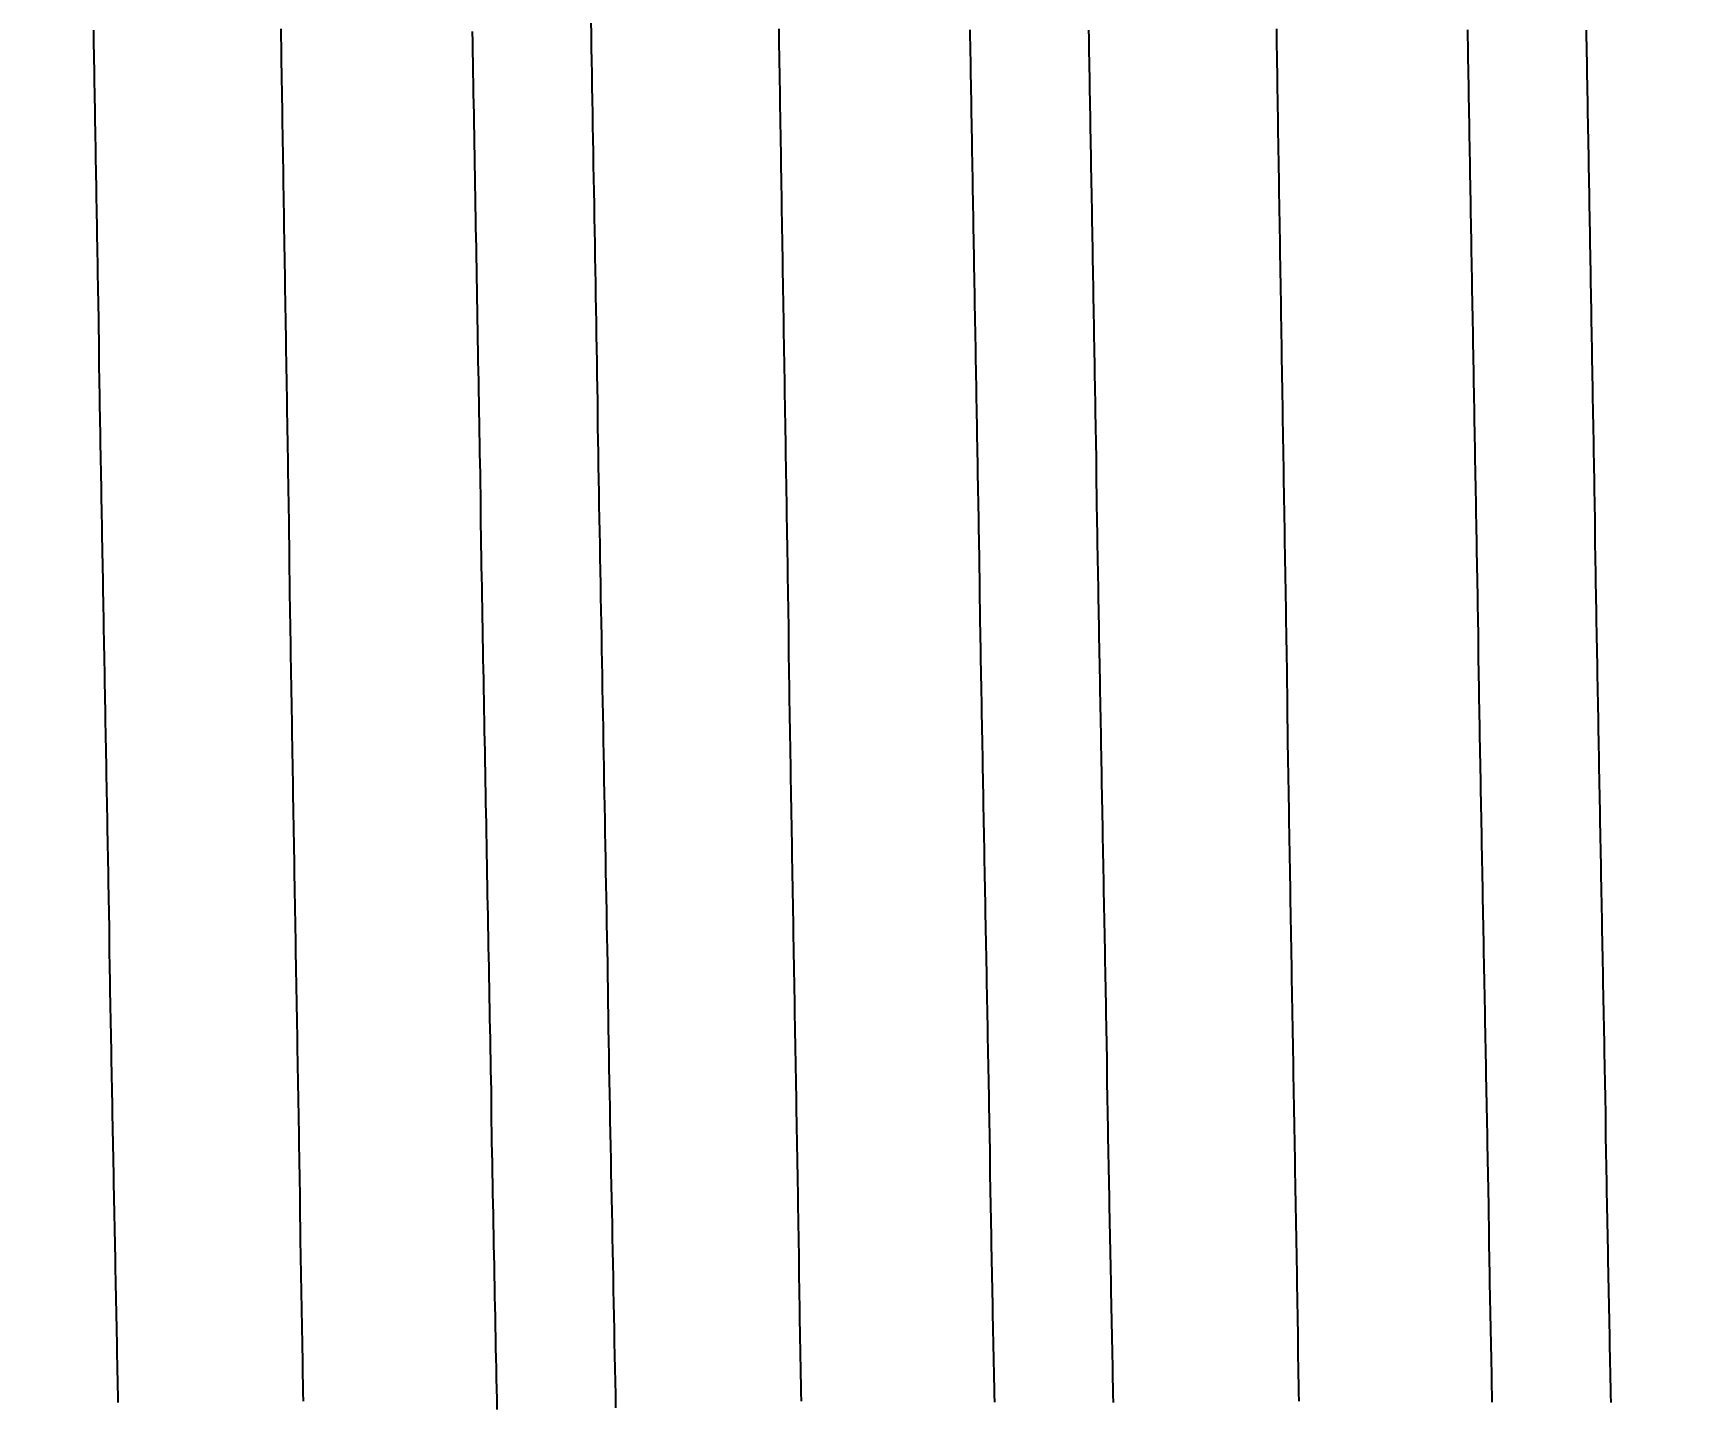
# Model space of a CAD drawing. Header units: millimetres. Extents: x 0 to 3800, y -67 to 2530.
# Drawn here: x 2216.61 to 2221.72, y 957.75 to 961.98 of the extents above; entities that cross this region are included whole.
import ezdxf

# ---------------------------------------------------------------- set-up
doc = ezdxf.new("R2010")
doc.units = ezdxf.units.MM
doc.layers.add('내부선 및 부속', color=4, linetype='Continuous')
doc.layers.add('치수선', color=7, linetype='Continuous')
doc.styles.add('____', font='')
doc.styles.get('____').set_extended_font_data('굴림')
doc.dimstyles.new('MSADIM', dxfattribs={"dimtxt": 33, "dimasz": 17, "dimexe": 10, "dimexo": 7.5, "dimgap": 10, "dimtad": 0, "dimtih": 1, "dimtoh": 1, "dimdec": 0, "dimzin": 1, "dimdsep": 46, "dimtxsty": '____', "dimcen": 11.25, "dimadec": 0, "dimazin": 0, "dimtfac": 1, "dimtdec": 0, "dimtix": 1, "dimtmove": 0, "dimatfit": 3, "dimfxl": 1, "dimtolj": 1, "dimtzin": 1, "dimarcsym": 0})

# ---------------------------------------------------------------- blocks, each defined once
blk = doc.blocks.new('*D55')
at = {"layer": '치수선', "color": 0, "linetype": 'Continuous', "lineweight": -2, "transparency": 16777216}
for p, q in [((2172.9547, 966.2182), (2152.4547, 966.2182)), ((2162.4547, 949.2182), (2162.4547, 856.5344)), ((2162.4547, 718.2182), (2162.4547, 810.9019)), ((2254.9547, 701.2182), (2152.4547, 701.2182))]:
    blk.add_line(p, q, dxfattribs=at)
at = {"layer": '치수선', "color": 0, "linetype": 'Continuous', "transparency": 16777216}
for points in [[(2159.6213, 949.2182), (2165.288, 949.2182), (2162.4547, 966.2182)], [(2159.6213, 718.2182), (2165.288, 718.2182), (2162.4547, 701.2182)]]:
    blk.add_solid(points, dxfattribs=at)
at = {"layer": '치수선', "color": 0, "linetype": 'Continuous', "transparency": 16777216, "insert": (2162.4547, 833.7182), "char_height": 25, "attachment_point": 5, "style": '____'}
blk.add_mtext('\\A1;265', dxfattribs=at)
blk = doc.blocks.new('*D56')
at = {"layer": '치수선', "color": 0, "linetype": 'Continuous', "lineweight": -2, "transparency": 16777216}
for p, q in [((2172.9547, 966.2182), (2082.4547, 966.2182)), ((2092.4547, 949.2182), (2092.4547, 636.5511)), ((2092.4547, 278.2182), (2092.4547, 590.8853)), ((2224.9547, 261.2182), (2082.4547, 261.2182))]:
    blk.add_line(p, q, dxfattribs=at)
at = {"layer": '치수선', "color": 0, "linetype": 'Continuous', "transparency": 16777216}
for points in [[(2089.6213, 949.2182), (2095.288, 949.2182), (2092.4547, 966.2182)], [(2089.6213, 278.2182), (2095.288, 278.2182), (2092.4547, 261.2182)]]:
    blk.add_solid(points, dxfattribs=at)
at = {"layer": '치수선', "color": 0, "linetype": 'Continuous', "transparency": 16777216, "insert": (2092.4547, 613.7182), "char_height": 25, "attachment_point": 5, "style": '____'}
blk.add_mtext('\\A1;705', dxfattribs=at)

msp = doc.modelspace()

# ---------------------------------------------------------------- linework, layer by layer
at = {"layer": '내부선 및 부속', "linetype": 'Continuous', "flags": 128}
for points in [[(2216.7959, 961.9935), (2216.7959, 961.9695), (2216.7959, 961.9455), (2216.7969, 961.9215), (2216.7969, 961.8985), (2216.7979, 961.8745), (2216.7979, 961.8505), (2216.7979, 961.8265), (2216.7989, 961.8025), (2216.7989, 961.7785), (2216.7999, 961.7545), (2216.7999, 961.7315), (2216.7999, 961.7075), (2216.8009, 961.6835), (2216.8009, 961.6595), (2216.8019, 961.6355), (2216.8019, 961.6115), (2216.8019, 961.5875), (2216.8029, 961.5635), (2216.8029, 961.5405), (2216.8039, 961.5165), (2216.8039, 961.4925), (2216.8039, 961.4685), (2216.8049, 961.4445), (2216.8049, 961.4205), (2216.8059, 961.3965), (2216.8059, 961.3735), (2216.8059, 961.3495), (2216.8069, 961.3255), (2216.8069, 961.3015), (2216.8079, 961.2775), (2216.8079, 961.2535), (2216.8079, 961.2295), (2216.8089, 961.2065), (2216.8089, 961.1825), (2216.8099, 961.1585), (2216.8099, 961.1345), (2216.8109, 961.1105), (2216.8109, 961.0865), (2216.8109, 961.0625), (2216.8119, 961.0385), (2216.8119, 961.0155), (2216.8129, 960.9915), (2216.8129, 960.9675), (2216.8129, 960.9435), (2216.8139, 960.9195), (2216.8139, 960.8955), (2216.8149, 960.8715), (2216.8149, 960.8485), (2216.8149, 960.8245), (2216.8159, 960.8005), (2216.8159, 960.7765), (2216.8169, 960.7525), (2216.8169, 960.7285), (2216.8169, 960.7045), (2216.8179, 960.6805), (2216.8179, 960.6575), (2216.8189, 960.6335), (2216.8189, 960.6095), (2216.8199, 960.5855), (2216.8199, 960.5615), (2216.8199, 960.5375), (2216.8209, 960.5135), (2216.8209, 960.4905), (2216.8219, 960.4665), (2216.8219, 960.4425), (2216.8219, 960.4185), (2216.8229, 960.3945), (2216.8229, 960.3705), (2216.8239, 960.3465), (2216.8239, 960.3235), (2216.8249, 960.2995), (2216.8249, 960.2755), (2216.8249, 960.2515), (2216.8259, 960.2275), (2216.8259, 960.2035), (2216.8269, 960.1795), (2216.8269, 960.1555), (2216.8269, 960.1325), (2216.8279, 960.1085), (2216.8279, 960.0845), (2216.8289, 960.0605), (2216.8289, 960.0365), (2216.8299, 960.0125), (2216.8299, 960.0125), (2216.8299, 959.9885), (2216.8299, 959.9655), (2216.8309, 959.9415), (2216.8309, 959.9175), (2216.8319, 959.8935), (2216.8319, 959.8695), (2216.8319, 959.8455), (2216.8329, 959.8215), (2216.8329, 959.7985), (2216.8339, 959.7745), (2216.8339, 959.7505), (2216.8349, 959.7265), (2216.8349, 959.7025), (2216.8349, 959.6785), (2216.8359, 959.6545), (2216.8359, 959.6305), (2216.8369, 959.6075), (2216.8369, 959.5835), (2216.8379, 959.5595), (2216.8379, 959.5355), (2216.8379, 959.5115), (2216.8389, 959.4875), (2216.8389, 959.4635), (2216.8399, 959.4405), (2216.8399, 959.4165), (2216.8409, 959.3925), (2216.8409, 959.3685), (2216.8409, 959.3445), (2216.8419, 959.3205), (2216.8419, 959.2965), (2216.8429, 959.2735), (2216.8429, 959.2495), (2216.8439, 959.2255), (2216.8439, 959.2015), (2216.8439, 959.1775), (2216.8449, 959.1535), (2216.8449, 959.1295), (2216.8459, 959.1055), (2216.8459, 959.0825), (2216.8469, 959.0585), (2216.8469, 959.0345), (2216.8469, 959.0105), (2216.8479, 958.9865), (2216.8479, 958.9625), (2216.8489, 958.9385), (2216.8489, 958.9155), (2216.8499, 958.8915), (2216.8499, 958.8675), (2216.8509, 958.8435), (2216.8509, 958.8195), (2216.8509, 958.7955), (2216.8519, 958.7715), (2216.8519, 958.7475), (2216.8529, 958.7245), (2216.8529, 958.7005), (2216.8539, 958.6765), (2216.8539, 958.6525), (2216.8539, 958.6285), (2216.8549, 958.6045), (2216.8549, 958.5805), (2216.8559, 958.5575), (2216.8559, 958.5335), (2216.8569, 958.5095), (2216.8569, 958.4855), (2216.8579, 958.4615), (2216.8579, 958.4375), (2216.8579, 958.4135), (2216.8589, 958.3905), (2216.8589, 958.3665), (2216.8599, 958.3425), (2216.8599, 958.3185), (2216.8609, 958.2945), (2216.8609, 958.2705), (2216.8619, 958.2465), (2216.8619, 958.2225), (2216.8629, 958.1995), (2216.8629, 958.1755), (2216.8629, 958.1515), (2216.8639, 958.1275), (2216.8639, 958.1035), (2216.8649, 958.0795), (2216.8649, 958.0555), (2216.8659, 958.0325), (2216.8659, 958.0085), (2216.8669, 957.9845), (2216.8669, 957.9605), (2216.8679, 957.9365), (2216.8679, 957.9125), (2216.8679, 957.8885), (2216.8689, 957.8655), (2216.8689, 957.8415), (2216.8699, 957.8175), (2216.8699, 957.7935), (2216.8709, 957.7695), (2216.8709, 957.7455)], [(2217.4459, 957.7495), (2217.4449, 957.7765), (2217.4449, 957.8035), (2217.4439, 957.8305), (2217.4439, 957.8575), (2217.4439, 957.8845), (2217.4429, 957.9125), (2217.4429, 957.9125), (2217.4429, 957.9395), (2217.4419, 957.9665), (2217.4419, 957.9935), (2217.4409, 958.0205), (2217.4409, 958.0475), (2217.4399, 958.0745), (2217.4399, 958.1015), (2217.4389, 958.1285), (2217.4389, 958.1555), (2217.4379, 958.1825), (2217.4379, 958.2095), (2217.4369, 958.2365), (2217.4369, 958.2635), (2217.4369, 958.2905), (2217.4359, 958.3175), (2217.4359, 958.3445), (2217.4349, 958.3715), (2217.4349, 958.3995), (2217.4339, 958.4265), (2217.4339, 958.4535), (2217.4329, 958.4805), (2217.4329, 958.5075), (2217.4319, 958.5345), (2217.4319, 958.5615), (2217.4319, 958.5885), (2217.4309, 958.6155), (2217.4309, 958.6425), (2217.4299, 958.6695), (2217.4299, 958.6965), (2217.4289, 958.7235), (2217.4289, 958.7505), (2217.4279, 958.7775), (2217.4279, 958.8045), (2217.4269, 958.8315), (2217.4269, 958.8585), (2217.4269, 958.8865), (2217.4259, 958.9135), (2217.4259, 958.9405), (2217.4249, 958.9675), (2217.4249, 958.9945), (2217.4239, 959.0215), (2217.4239, 959.0485), (2217.4229, 959.0755), (2217.4229, 959.1025), (2217.4219, 959.1295), (2217.4219, 959.1565), (2217.4219, 959.1835), (2217.4209, 959.2105), (2217.4209, 959.2375), (2217.4199, 959.2645), (2217.4199, 959.2915), (2217.4189, 959.3185), (2217.4189, 959.3455), (2217.4179, 959.3735), (2217.4179, 959.4005), (2217.4179, 959.4275), (2217.4169, 959.4545), (2217.4169, 959.4815), (2217.4159, 959.5085), (2217.4159, 959.5355), (2217.4149, 959.5625), (2217.4149, 959.5895), (2217.4139, 959.6165), (2217.4139, 959.6435), (2217.4139, 959.6705), (2217.4129, 959.6975), (2217.4129, 959.7245), (2217.4119, 959.7515), (2217.4119, 959.7785), (2217.4109, 959.8055), (2217.4109, 959.8325), (2217.4109, 959.8605), (2217.4099, 959.8875), (2217.4099, 959.9145), (2217.4089, 959.9415), (2217.4089, 959.9685), (2217.4079, 959.9955), (2217.4079, 960.0225), (2217.4069, 960.0495), (2217.4069, 960.0765), (2217.4069, 960.1035), (2217.4059, 960.1305), (2217.4059, 960.1575), (2217.4049, 960.1845), (2217.4049, 960.2115), (2217.4039, 960.2385), (2217.4039, 960.2655), (2217.4039, 960.2925), (2217.4029, 960.3195), (2217.4029, 960.3475), (2217.4019, 960.3745), (2217.4019, 960.4015), (2217.4009, 960.4285), (2217.4009, 960.4555), (2217.4009, 960.4825), (2217.3999, 960.5095), (2217.3999, 960.5365), (2217.3989, 960.5635), (2217.3989, 960.5905), (2217.3979, 960.6175), (2217.3979, 960.6175), (2217.3979, 960.6445), (2217.3979, 960.6715), (2217.3969, 960.6985), (2217.3969, 960.7255), (2217.3959, 960.7525), (2217.3959, 960.7795), (2217.3949, 960.8065), (2217.3949, 960.8345), (2217.3949, 960.8615), (2217.3939, 960.8885), (2217.3939, 960.9155), (2217.3929, 960.9425), (2217.3929, 960.9695), (2217.3919, 960.9965), (2217.3919, 961.0235), (2217.3919, 961.0505), (2217.3909, 961.0775), (2217.3909, 961.1045), (2217.3899, 961.1315), (2217.3899, 961.1585), (2217.3889, 961.1855), (2217.3889, 961.2125), (2217.3889, 961.2395), (2217.3879, 961.2665), (2217.3879, 961.2935), (2217.3869, 961.3215), (2217.3869, 961.3485), (2217.3859, 961.3755), (2217.3859, 961.4025), (2217.3859, 961.4295), (2217.3849, 961.4565), (2217.3849, 961.4835), (2217.3839, 961.5105), (2217.3839, 961.5375), (2217.3839, 961.5645), (2217.3829, 961.5915), (2217.3829, 961.6185), (2217.3819, 961.6455), (2217.3819, 961.6725), (2217.3809, 961.6995), (2217.3809, 961.7265), (2217.3809, 961.7535), (2217.3799, 961.7815), (2217.3799, 961.8085), (2217.3789, 961.8355), (2217.3789, 961.8625), (2217.3779, 961.8895), (2217.3779, 961.9165), (2217.3779, 961.9435), (2217.3769, 961.9705), (2217.3769, 961.9975)], [(2217.9679, 961.9885), (2217.9689, 961.9565), (2217.9689, 961.9245), (2217.9699, 961.8925), (2217.9699, 961.8605), (2217.9709, 961.8295), (2217.9709, 961.7975), (2217.9719, 961.7655), (2217.9729, 961.7335), (2217.9729, 961.7015), (2217.9739, 961.6695), (2217.9739, 961.6385), (2217.9749, 961.6065), (2217.9749, 961.5745), (2217.9759, 961.5425), (2217.9759, 961.5105), (2217.9769, 961.4795), (2217.9769, 961.4475), (2217.9779, 961.4155), (2217.9779, 961.3835), (2217.9789, 961.3515), (2217.9799, 961.3195), (2217.9799, 961.2885), (2217.9809, 961.2565), (2217.9809, 961.2245), (2217.9819, 961.1925), (2217.9819, 961.1605), (2217.9829, 961.1285), (2217.9829, 961.0975), (2217.9839, 961.0655), (2217.9839, 961.0335), (2217.9849, 961.0015), (2217.9849, 960.9695), (2217.9859, 960.9385), (2217.9869, 960.9065), (2217.9869, 960.8745), (2217.9879, 960.8425), (2217.9879, 960.8105), (2217.9889, 960.7785), (2217.9889, 960.7475), (2217.9899, 960.7155), (2217.9899, 960.6835), (2217.9909, 960.6515), (2217.9919, 960.6195), (2217.9919, 960.5875), (2217.9929, 960.5565), (2217.9929, 960.5245), (2217.9939, 960.4925), (2217.9939, 960.4605), (2217.9949, 960.4285), (2217.9949, 960.3975), (2217.9959, 960.3655), (2217.9959, 960.3335), (2217.9959, 960.3335), (2217.9969, 960.3015), (2217.9979, 960.2695), (2217.9979, 960.2375), (2217.9989, 960.2065), (2217.9989, 960.1745), (2217.9999, 960.1425), (2217.9999, 960.1105), (2218.0009, 960.0785), (2218.0009, 960.0465), (2218.0019, 960.0155), (2218.0029, 959.9835), (2218.0029, 959.9515), (2218.0039, 959.9195), (2218.0039, 959.8875), (2218.0049, 959.8565), (2218.0049, 959.8245), (2218.0059, 959.7925), (2218.0069, 959.7605), (2218.0069, 959.7285), (2218.0079, 959.6965), (2218.0079, 959.6655), (2218.0089, 959.6335), (2218.0089, 959.6015), (2218.0099, 959.5695), (2218.0109, 959.5375), (2218.0109, 959.5055), (2218.0119, 959.4745), (2218.0119, 959.4425), (2218.0129, 959.4105), (2218.0129, 959.3785), (2218.0139, 959.3465), (2218.0139, 959.3155), (2218.0149, 959.2835), (2218.0159, 959.2515), (2218.0159, 959.2195), (2218.0169, 959.1875), (2218.0169, 959.1555), (2218.0179, 959.1245), (2218.0189, 959.0925), (2218.0189, 959.0605), (2218.0199, 959.0285), (2218.0199, 958.9965), (2218.0209, 958.9645), (2218.0209, 958.9335), (2218.0219, 958.9015), (2218.0229, 958.8695), (2218.0229, 958.8375), (2218.0239, 958.8055), (2218.0239, 958.7745), (2218.0249, 958.7425), (2218.0259, 958.7105), (2218.0259, 958.6785), (2218.0269, 958.6465), (2218.0269, 958.6145), (2218.0279, 958.5835), (2218.0279, 958.5515), (2218.0289, 958.5195), (2218.0299, 958.4875), (2218.0299, 958.4555), (2218.0309, 958.4235), (2218.0309, 958.3925), (2218.0319, 958.3605), (2218.0329, 958.3285), (2218.0329, 958.2965), (2218.0339, 958.2645), (2218.0339, 958.2335), (2218.0349, 958.2015), (2218.0359, 958.1695), (2218.0359, 958.1375), (2218.0369, 958.1055), (2218.0369, 958.0735), (2218.0379, 958.0425), (2218.0389, 958.0105), (2218.0389, 957.9785), (2218.0399, 957.9465), (2218.0399, 957.9145), (2218.0409, 957.8825), (2218.0419, 957.8515), (2218.0419, 957.8195), (2218.0429, 957.7875), (2218.0439, 957.7555), (2218.0439, 957.7235)], [(2218.3349, 962.0195), (2218.3359, 961.9795), (2218.3359, 961.9385), (2218.3369, 961.8985), (2218.3379, 961.8585), (2218.3379, 961.8175), (2218.3389, 961.7775), (2218.3399, 961.7365), (2218.3399, 961.6965), (2218.3409, 961.6555), (2218.3419, 961.6155), (2218.3419, 961.5745), (2218.3429, 961.5345), (2218.3439, 961.4935), (2218.3449, 961.4535), (2218.3449, 961.4125), (2218.3459, 961.3725), (2218.3469, 961.3315), (2218.3469, 961.2915), (2218.3479, 961.2505), (2218.3489, 961.2105), (2218.3489, 961.1695), (2218.3499, 961.1295), (2218.3509, 961.0885), (2218.3509, 961.0485), (2218.3519, 961.0075), (2218.3529, 960.9675), (2218.3529, 960.9265), (2218.3539, 960.8865), (2218.3549, 960.8455), (2218.3559, 960.8055), (2218.3559, 960.7645), (2218.3569, 960.7245), (2218.3579, 960.6835), (2218.3579, 960.6435), (2218.3589, 960.6035), (2218.3599, 960.5625), (2218.3599, 960.5225), (2218.3609, 960.4815), (2218.3619, 960.4415), (2218.3629, 960.4005), (2218.3629, 960.3605), (2218.3639, 960.3195), (2218.3649, 960.2795), (2218.3649, 960.2385), (2218.3659, 960.1985), (2218.3669, 960.1575), (2218.3679, 960.1175), (2218.3679, 960.0765), (2218.3689, 960.0365), (2218.3699, 959.9955), (2218.3699, 959.9555), (2218.3709, 959.9145), (2218.3719, 959.8745), (2218.3729, 959.8335), (2218.3729, 959.7935), (2218.3739, 959.7525), (2218.3749, 959.7125), (2218.3749, 959.6715), (2218.3759, 959.6315), (2218.3769, 959.5905), (2218.3779, 959.5505), (2218.3779, 959.5105), (2218.3789, 959.4695), (2218.3799, 959.4295), (2218.3799, 959.3885), (2218.3809, 959.3485), (2218.3819, 959.3075), (2218.3829, 959.2675), (2218.3829, 959.2265), (2218.3839, 959.1865), (2218.3839, 959.1865), (2218.3849, 959.1455), (2218.3859, 959.1055), (2218.3859, 959.0645), (2218.3869, 959.0245), (2218.3879, 958.9835), (2218.3889, 958.9435), (2218.3889, 958.9025), (2218.3899, 958.8625), (2218.3909, 958.8215), (2218.3909, 958.7815), (2218.3919, 958.7405), (2218.3929, 958.7005), (2218.3939, 958.6595), (2218.3939, 958.6195), (2218.3949, 958.5785), (2218.3959, 958.5385), (2218.3969, 958.4975), (2218.3969, 958.4575), (2218.3979, 958.4165), (2218.3989, 958.3765), (2218.3999, 958.3365), (2218.4009, 958.2955), (2218.4009, 958.2555), (2218.4019, 958.2145), (2218.4029, 958.1745), (2218.4039, 958.1335), (2218.4039, 958.0935), (2218.4049, 958.0525), (2218.4059, 958.0125), (2218.4069, 957.9715), (2218.4069, 957.9315), (2218.4079, 957.8905), (2218.4089, 957.8505), (2218.4099, 957.8095), (2218.4109, 957.7695), (2218.4109, 957.7285)], [(2218.9169, 961.9975), (2218.9169, 961.9705), (2218.9169, 961.9435), (2218.9179, 961.9165), (2218.9179, 961.8895), (2218.9189, 961.8625), (2218.9189, 961.8355), (2218.9199, 961.8085), (2218.9199, 961.7815), (2218.9199, 961.7535), (2218.9209, 961.7265), (2218.9209, 961.6995), (2218.9219, 961.6725), (2218.9219, 961.6455), (2218.9229, 961.6185), (2218.9229, 961.5915), (2218.9229, 961.5645), (2218.9239, 961.5375), (2218.9239, 961.5105), (2218.9249, 961.4835), (2218.9249, 961.4565), (2218.9249, 961.4295), (2218.9259, 961.4025), (2218.9259, 961.3755), (2218.9269, 961.3485), (2218.9269, 961.3215), (2218.9279, 961.2935), (2218.9279, 961.2665), (2218.9279, 961.2395), (2218.9289, 961.2125), (2218.9289, 961.1855), (2218.9299, 961.1585), (2218.9299, 961.1315), (2218.9309, 961.1045), (2218.9309, 961.0775), (2218.9309, 961.0505), (2218.9319, 961.0235), (2218.9319, 960.9965), (2218.9329, 960.9695), (2218.9329, 960.9425), (2218.9339, 960.9155), (2218.9339, 960.8885), (2218.9339, 960.8615), (2218.9349, 960.8345), (2218.9349, 960.8065), (2218.9349, 960.8065), (2218.9359, 960.7795), (2218.9359, 960.7525), (2218.9369, 960.7255), (2218.9369, 960.6985), (2218.9369, 960.6715), (2218.9379, 960.6445), (2218.9379, 960.6175), (2218.9389, 960.5905), (2218.9389, 960.5635), (2218.9399, 960.5365), (2218.9399, 960.5095), (2218.9399, 960.4825), (2218.9409, 960.4555), (2218.9409, 960.4285), (2218.9419, 960.4015), (2218.9419, 960.3745), (2218.9429, 960.3475), (2218.9429, 960.3195), (2218.9429, 960.2925), (2218.9439, 960.2655), (2218.9439, 960.2385), (2218.9449, 960.2115), (2218.9449, 960.1845), (2218.9459, 960.1575), (2218.9459, 960.1305), (2218.9459, 960.1035), (2218.9469, 960.0765), (2218.9469, 960.0495), (2218.9479, 960.0225), (2218.9479, 959.9955), (2218.9489, 959.9685), (2218.9489, 959.9415), (2218.9489, 959.9145), (2218.9499, 959.8875), (2218.9499, 959.8605), (2218.9509, 959.8325), (2218.9509, 959.8055), (2218.9519, 959.7785), (2218.9519, 959.7515), (2218.9529, 959.7245), (2218.9529, 959.6975), (2218.9529, 959.6705), (2218.9539, 959.6435), (2218.9539, 959.6165), (2218.9549, 959.5895), (2218.9549, 959.5625), (2218.9559, 959.5355), (2218.9559, 959.5085), (2218.9569, 959.4815), (2218.9569, 959.4545), (2218.9569, 959.4275), (2218.9579, 959.4005), (2218.9579, 959.3735), (2218.9589, 959.3455), (2218.9589, 959.3185), (2218.9599, 959.2915), (2218.9599, 959.2645), (2218.9609, 959.2375), (2218.9609, 959.2105), (2218.9609, 959.1835), (2218.9619, 959.1565), (2218.9619, 959.1295), (2218.9629, 959.1025), (2218.9629, 959.0755), (2218.9639, 959.0485), (2218.9639, 959.0215), (2218.9649, 958.9945), (2218.9649, 958.9675), (2218.9649, 958.9405), (2218.9659, 958.9135), (2218.9659, 958.8865), (2218.9669, 958.8585), (2218.9669, 958.8315), (2218.9679, 958.8045), (2218.9679, 958.7775), (2218.9689, 958.7505), (2218.9689, 958.7235), (2218.9699, 958.6965), (2218.9699, 958.6695), (2218.9699, 958.6425), (2218.9709, 958.6155), (2218.9709, 958.5885), (2218.9719, 958.5615), (2218.9719, 958.5345), (2218.9729, 958.5075), (2218.9729, 958.4805), (2218.9739, 958.4535), (2218.9739, 958.4265), (2218.9749, 958.3995), (2218.9749, 958.3715), (2218.9749, 958.3445), (2218.9759, 958.3175), (2218.9759, 958.2905), (2218.9769, 958.2635), (2218.9769, 958.2365), (2218.9779, 958.2095), (2218.9779, 958.1825), (2218.9789, 958.1555), (2218.9789, 958.1285), (2218.9799, 958.1015), (2218.9799, 958.1015), (2218.9799, 958.0745), (2218.9809, 958.0475), (2218.9809, 958.0205), (2218.9809, 957.9935), (2218.9819, 957.9665), (2218.9819, 957.9395), (2218.9829, 957.9125), (2218.9829, 957.8845), (2218.9839, 957.8575), (2218.9839, 957.8305), (2218.9849, 957.8035), (2218.9849, 957.7765), (2218.9859, 957.7495)], [(2219.5079, 961.9945), (2219.5079, 961.9705), (2219.5089, 961.9475), (2219.5089, 961.9235), (2219.5099, 961.8995), (2219.5099, 961.8755), (2219.5099, 961.8515), (2219.5109, 961.8275), (2219.5109, 961.8035), (2219.5119, 961.7805), (2219.5119, 961.7565), (2219.5119, 961.7325), (2219.5129, 961.7085), (2219.5129, 961.6845), (2219.5139, 961.6605), (2219.5139, 961.6365), (2219.5139, 961.6125), (2219.5149, 961.5895), (2219.5149, 961.5655), (2219.5159, 961.5415), (2219.5159, 961.5175), (2219.5159, 961.4935), (2219.5169, 961.4695), (2219.5169, 961.4455), (2219.5179, 961.4225), (2219.5179, 961.3985), (2219.5179, 961.3745), (2219.5189, 961.3505), (2219.5189, 961.3265), (2219.5199, 961.3025), (2219.5199, 961.2785), (2219.5199, 961.2555), (2219.5209, 961.2315), (2219.5209, 961.2075), (2219.5219, 961.1835), (2219.5219, 961.1595), (2219.5219, 961.1355), (2219.5229, 961.1115), (2219.5229, 961.0875), (2219.5239, 961.0645), (2219.5239, 961.0405), (2219.5249, 961.0165), (2219.5249, 960.9925), (2219.5249, 960.9685), (2219.5259, 960.9445), (2219.5259, 960.9205), (2219.5269, 960.8975), (2219.5269, 960.8735), (2219.5269, 960.8495), (2219.5279, 960.8255), (2219.5279, 960.8015), (2219.5289, 960.7775), (2219.5289, 960.7535), (2219.5289, 960.7295), (2219.5299, 960.7065), (2219.5299, 960.6825), (2219.5309, 960.6585), (2219.5309, 960.6345), (2219.5309, 960.6105), (2219.5319, 960.5865), (2219.5319, 960.5625), (2219.5329, 960.5395), (2219.5329, 960.5155), (2219.5339, 960.4915), (2219.5339, 960.4675), (2219.5339, 960.4435), (2219.5349, 960.4195), (2219.5349, 960.3955), (2219.5359, 960.3725), (2219.5359, 960.3485), (2219.5359, 960.3245), (2219.5369, 960.3005), (2219.5369, 960.2765), (2219.5379, 960.2525), (2219.5379, 960.2285), (2219.5389, 960.2045), (2219.5389, 960.1815), (2219.5389, 960.1575), (2219.5399, 960.1335), (2219.5399, 960.1095), (2219.5409, 960.0855), (2219.5409, 960.0615), (2219.5409, 960.0375), (2219.5419, 960.0145), (2219.5419, 959.9905), (2219.5419, 959.9905), (2219.5429, 959.9665), (2219.5429, 959.9425), (2219.5439, 959.9185), (2219.5439, 959.8945), (2219.5439, 959.8705), (2219.5449, 959.8475), (2219.5449, 959.8235), (2219.5459, 959.7995), (2219.5459, 959.7755), (2219.5469, 959.7515), (2219.5469, 959.7275), (2219.5469, 959.7035), (2219.5479, 959.6795), (2219.5479, 959.6565), (2219.5489, 959.6325), (2219.5489, 959.6085), (2219.5489, 959.5845), (2219.5499, 959.5605), (2219.5499, 959.5365), (2219.5509, 959.5125), (2219.5509, 959.4895), (2219.5519, 959.4655), (2219.5519, 959.4415), (2219.5519, 959.4175), (2219.5529, 959.3935), (2219.5529, 959.3695), (2219.5539, 959.3455), (2219.5539, 959.3215), (2219.5549, 959.2985), (2219.5549, 959.2745), (2219.5549, 959.2505), (2219.5559, 959.2265), (2219.5559, 959.2025), (2219.5569, 959.1785), (2219.5569, 959.1545), (2219.5579, 959.1315), (2219.5579, 959.1075), (2219.5589, 959.0835), (2219.5589, 959.0595), (2219.5589, 959.0355), (2219.5599, 959.0115), (2219.5599, 958.9875), (2219.5609, 958.9645), (2219.5609, 958.9405), (2219.5619, 958.9165), (2219.5619, 958.8925), (2219.5619, 958.8685), (2219.5629, 958.8445), (2219.5629, 958.8205), (2219.5639, 958.7965), (2219.5639, 958.7735), (2219.5649, 958.7495), (2219.5649, 958.7255), (2219.5659, 958.7015), (2219.5659, 958.6775), (2219.5659, 958.6535), (2219.5669, 958.6295), (2219.5669, 958.6065), (2219.5679, 958.5825), (2219.5679, 958.5585), (2219.5689, 958.5345), (2219.5689, 958.5105), (2219.5689, 958.4865), (2219.5699, 958.4625), (2219.5699, 958.4395), (2219.5709, 958.4155), (2219.5709, 958.3915), (2219.5719, 958.3675), (2219.5719, 958.3435), (2219.5729, 958.3195), (2219.5729, 958.2955), (2219.5739, 958.2715), (2219.5739, 958.2485), (2219.5739, 958.2245), (2219.5749, 958.2005), (2219.5749, 958.1765), (2219.5759, 958.1525), (2219.5759, 958.1285), (2219.5769, 958.1045), (2219.5769, 958.0815), (2219.5779, 958.0575), (2219.5779, 958.0335), (2219.5779, 958.0095), (2219.5789, 957.9855), (2219.5789, 957.9615), (2219.5799, 957.9375), (2219.5799, 957.9145), (2219.5809, 957.8905), (2219.5809, 957.8665), (2219.5819, 957.8425), (2219.5819, 957.8185), (2219.5829, 957.7945), (2219.5829, 957.7705), (2219.5839, 957.7465)], [(2219.8749, 961.9935), (2219.8759, 961.9695), (2219.8759, 961.9455), (2219.8759, 961.9215), (2219.8769, 961.8985), (2219.8769, 961.8745), (2219.8779, 961.8505), (2219.8779, 961.8265), (2219.8779, 961.8025), (2219.8789, 961.7785), (2219.8789, 961.7545), (2219.8799, 961.7315), (2219.8799, 961.7075), (2219.8799, 961.6835), (2219.8809, 961.6595), (2219.8809, 961.6355), (2219.8819, 961.6115), (2219.8819, 961.5875), (2219.8819, 961.5635), (2219.8829, 961.5405), (2219.8829, 961.5165), (2219.8839, 961.4925), (2219.8839, 961.4685), (2219.8849, 961.4445), (2219.8849, 961.4205), (2219.8849, 961.3965), (2219.8859, 961.3735), (2219.8859, 961.3495), (2219.8869, 961.3255), (2219.8869, 961.3015), (2219.8869, 961.2775), (2219.8879, 961.2535), (2219.8879, 961.2295), (2219.8889, 961.2065), (2219.8889, 961.1825), (2219.8889, 961.1585), (2219.8899, 961.1345), (2219.8899, 961.1105), (2219.8909, 961.0865), (2219.8909, 961.0625), (2219.8909, 961.0385), (2219.8919, 961.0155), (2219.8919, 960.9915), (2219.8929, 960.9675), (2219.8929, 960.9435), (2219.8929, 960.9195), (2219.8939, 960.8955), (2219.8939, 960.8715), (2219.8949, 960.8485), (2219.8949, 960.8245), (2219.8949, 960.8005), (2219.8959, 960.7765), (2219.8959, 960.7525), (2219.8969, 960.7285), (2219.8969, 960.7045), (2219.8979, 960.6805), (2219.8979, 960.6575), (2219.8979, 960.6335), (2219.8989, 960.6095), (2219.8989, 960.5855), (2219.8999, 960.5615), (2219.8999, 960.5375), (2219.8999, 960.5135), (2219.9009, 960.4905), (2219.9009, 960.4665), (2219.9019, 960.4425), (2219.9019, 960.4185), (2219.9019, 960.3945), (2219.9029, 960.3705), (2219.9029, 960.3465), (2219.9039, 960.3235), (2219.9039, 960.2995), (2219.9049, 960.2755), (2219.9049, 960.2515), (2219.9049, 960.2275), (2219.9059, 960.2035), (2219.9059, 960.1795), (2219.9069, 960.1555), (2219.9069, 960.1325), (2219.9069, 960.1085), (2219.9079, 960.0845), (2219.9079, 960.0605), (2219.9089, 960.0365), (2219.9089, 960.0125), (2219.9089, 960.0125), (2219.9099, 959.9885), (2219.9099, 959.9655), (2219.9099, 959.9415), (2219.9109, 959.9175), (2219.9109, 959.8935), (2219.9119, 959.8695), (2219.9119, 959.8455), (2219.9129, 959.8215), (2219.9129, 959.7985), (2219.9129, 959.7745), (2219.9139, 959.7505), (2219.9139, 959.7265), (2219.9149, 959.7025), (2219.9149, 959.6785), (2219.9149, 959.6545), (2219.9159, 959.6305), (2219.9159, 959.6075), (2219.9169, 959.5835), (2219.9169, 959.5595), (2219.9179, 959.5355), (2219.9179, 959.5115), (2219.9179, 959.4875), (2219.9189, 959.4635), (2219.9189, 959.4405), (2219.9199, 959.4165), (2219.9199, 959.3925), (2219.9209, 959.3685), (2219.9209, 959.3445), (2219.9209, 959.3205), (2219.9219, 959.2965), (2219.9219, 959.2725), (2219.9229, 959.2495), (2219.9229, 959.2255), (2219.9239, 959.2015), (2219.9239, 959.1775), (2219.9249, 959.1535), (2219.9249, 959.1295), (2219.9249, 959.1055), (2219.9259, 959.0825), (2219.9259, 959.0585), (2219.9269, 959.0345), (2219.9269, 959.0105), (2219.9279, 958.9865), (2219.9279, 958.9625), (2219.9279, 958.9385), (2219.9289, 958.9155), (2219.9289, 958.8915), (2219.9299, 958.8675), (2219.9299, 958.8435), (2219.9309, 958.8195), (2219.9309, 958.7955), (2219.9309, 958.7715), (2219.9319, 958.7475), (2219.9319, 958.7245), (2219.9329, 958.7005), (2219.9329, 958.6765), (2219.9339, 958.6525), (2219.9339, 958.6285), (2219.9349, 958.6045), (2219.9349, 958.5805), (2219.9349, 958.5575), (2219.9359, 958.5335), (2219.9359, 958.5095), (2219.9369, 958.4855), (2219.9369, 958.4615), (2219.9379, 958.4375), (2219.9379, 958.4135), (2219.9389, 958.3905), (2219.9389, 958.3665), (2219.9389, 958.3425), (2219.9399, 958.3185), (2219.9399, 958.2945), (2219.9409, 958.2705), (2219.9409, 958.2465), (2219.9419, 958.2225), (2219.9419, 958.1995), (2219.9429, 958.1755), (2219.9429, 958.1515), (2219.9439, 958.1275), (2219.9439, 958.1035), (2219.9439, 958.0795), (2219.9449, 958.0555), (2219.9449, 958.0325), (2219.9459, 958.0085), (2219.9459, 957.9845), (2219.9469, 957.9605), (2219.9469, 957.9365), (2219.9479, 957.9125), (2219.9479, 957.8885), (2219.9489, 957.8655), (2219.9489, 957.8415), (2219.9489, 957.8175), (2219.9499, 957.7935), (2219.9499, 957.7695), (2219.9509, 957.7455)], [(2220.4559, 961.9975), (2220.4569, 961.9705), (2220.4569, 961.9435), (2220.4579, 961.9165), (2220.4579, 961.8895), (2220.4589, 961.8625), (2220.4589, 961.8355), (2220.4589, 961.8085), (2220.4599, 961.7815), (2220.4599, 961.7535), (2220.4609, 961.7265), (2220.4609, 961.6995), (2220.4609, 961.6725), (2220.4619, 961.6455), (2220.4619, 961.6185), (2220.4629, 961.5915), (2220.4629, 961.5645), (2220.4639, 961.5375), (2220.4639, 961.5105), (2220.4639, 961.4835), (2220.4649, 961.4565), (2220.4649, 961.4295), (2220.4659, 961.4025), (2220.4659, 961.3755), (2220.4669, 961.3485), (2220.4669, 961.3215), (2220.4669, 961.2935), (2220.4679, 961.2665), (2220.4679, 961.2395), (2220.4689, 961.2125), (2220.4689, 961.1855), (2220.4699, 961.1585), (2220.4699, 961.1315), (2220.4699, 961.1045), (2220.4709, 961.0775), (2220.4709, 961.0505), (2220.4719, 961.0235), (2220.4719, 960.9965), (2220.4719, 960.9695), (2220.4729, 960.9425), (2220.4729, 960.9155), (2220.4739, 960.8885), (2220.4739, 960.8615), (2220.4749, 960.8345), (2220.4749, 960.8065), (2220.4749, 960.8065), (2220.4749, 960.7795), (2220.4759, 960.7525), (2220.4759, 960.7255), (2220.4769, 960.6985), (2220.4769, 960.6715), (2220.4779, 960.6445), (2220.4779, 960.6175), (2220.4779, 960.5905), (2220.4789, 960.5635), (2220.4789, 960.5365), (2220.4799, 960.5095), (2220.4799, 960.4825), (2220.4809, 960.4555), (2220.4809, 960.4285), (2220.4809, 960.4015), (2220.4819, 960.3745), (2220.4819, 960.3475), (2220.4829, 960.3195), (2220.4829, 960.2925), (2220.4839, 960.2655), (2220.4839, 960.2385), (2220.4849, 960.2115), (2220.4849, 960.1845), (2220.4849, 960.1575), (2220.4859, 960.1305), (2220.4859, 960.1035), (2220.4869, 960.0765), (2220.4869, 960.0495), (2220.4879, 960.0225), (2220.4879, 959.9955), (2220.4879, 959.9685), (2220.4889, 959.9415), (2220.4889, 959.9145), (2220.4899, 959.8875), (2220.4899, 959.8605), (2220.4909, 959.8325), (2220.4909, 959.8055), (2220.4909, 959.7785), (2220.4919, 959.7515), (2220.4919, 959.7245), (2220.4929, 959.6975), (2220.4929, 959.6705), (2220.4939, 959.6435), (2220.4939, 959.6165), (2220.4949, 959.5895), (2220.4949, 959.5625), (2220.4949, 959.5355), (2220.4959, 959.5085), (2220.4959, 959.4815), (2220.4969, 959.4545), (2220.4969, 959.4275), (2220.4979, 959.4005), (2220.4979, 959.3735), (2220.4989, 959.3455), (2220.4989, 959.3185), (2220.4989, 959.2915), (2220.4999, 959.2645), (2220.4999, 959.2375), (2220.5009, 959.2105), (2220.5009, 959.1835), (2220.5019, 959.1565), (2220.5019, 959.1295), (2220.5029, 959.1025), (2220.5029, 959.0755), (2220.5029, 959.0485), (2220.5039, 959.0215), (2220.5039, 958.9945), (2220.5049, 958.9675), (2220.5049, 958.9405), (2220.5059, 958.9135), (2220.5059, 958.8865), (2220.5069, 958.8585), (2220.5069, 958.8315), (2220.5079, 958.8045), (2220.5079, 958.7775), (2220.5079, 958.7505), (2220.5089, 958.7235), (2220.5089, 958.6965), (2220.5099, 958.6695), (2220.5099, 958.6425), (2220.5109, 958.6155), (2220.5109, 958.5885), (2220.5119, 958.5615), (2220.5119, 958.5345), (2220.5129, 958.5075), (2220.5129, 958.4805), (2220.5129, 958.4535), (2220.5139, 958.4265), (2220.5139, 958.3995), (2220.5149, 958.3715), (2220.5149, 958.3445), (2220.5159, 958.3175), (2220.5159, 958.2905), (2220.5169, 958.2635), (2220.5169, 958.2365), (2220.5179, 958.2095), (2220.5179, 958.1825), (2220.5189, 958.1555), (2220.5189, 958.1285), (2220.5189, 958.1015), (2220.5189, 958.1015), (2220.5199, 958.0745), (2220.5199, 958.0475), (2220.5209, 958.0205), (2220.5209, 957.9935), (2220.5219, 957.9665), (2220.5219, 957.9395), (2220.5229, 957.9125), (2220.5229, 957.8845), (2220.5239, 957.8575), (2220.5239, 957.8305), (2220.5249, 957.8035), (2220.5249, 957.7765), (2220.5259, 957.7495)], [(2221.0479, 961.9945), (2221.0479, 961.9705), (2221.0489, 961.9475), (2221.0489, 961.9235), (2221.0489, 961.8995), (2221.0499, 961.8755), (2221.0499, 961.8515), (2221.0509, 961.8275), (2221.0509, 961.8035), (2221.0509, 961.7805), (2221.0519, 961.7565), (2221.0519, 961.7325), (2221.0529, 961.7085), (2221.0529, 961.6845), (2221.0529, 961.6605), (2221.0539, 961.6365), (2221.0539, 961.6125), (2221.0549, 961.5895), (2221.0549, 961.5655), (2221.0549, 961.5415), (2221.0559, 961.5175), (2221.0559, 961.4935), (2221.0569, 961.4695), (2221.0569, 961.4455), (2221.0569, 961.4225), (2221.0579, 961.3985), (2221.0579, 961.3745), (2221.0589, 961.3505), (2221.0589, 961.3265), (2221.0589, 961.3025), (2221.0599, 961.2785), (2221.0599, 961.2545), (2221.0609, 961.2315), (2221.0609, 961.2075), (2221.0609, 961.1835), (2221.0619, 961.1595), (2221.0619, 961.1355), (2221.0629, 961.1115), (2221.0629, 961.0875), (2221.0639, 961.0645), (2221.0639, 961.0405), (2221.0639, 961.0165), (2221.0649, 960.9925), (2221.0649, 960.9685), (2221.0659, 960.9445), (2221.0659, 960.9205), (2221.0659, 960.8975), (2221.0669, 960.8735), (2221.0669, 960.8495), (2221.0679, 960.8255), (2221.0679, 960.8015), (2221.0679, 960.7775), (2221.0689, 960.7535), (2221.0689, 960.7295), (2221.0699, 960.7065), (2221.0699, 960.6825), (2221.0699, 960.6585), (2221.0709, 960.6345), (2221.0709, 960.6105), (2221.0719, 960.5865), (2221.0719, 960.5625), (2221.0729, 960.5395), (2221.0729, 960.5155), (2221.0729, 960.4915), (2221.0739, 960.4675), (2221.0739, 960.4435), (2221.0749, 960.4195), (2221.0749, 960.3955), (2221.0749, 960.3725), (2221.0759, 960.3485), (2221.0759, 960.3245), (2221.0769, 960.3005), (2221.0769, 960.2765), (2221.0779, 960.2525), (2221.0779, 960.2285), (2221.0779, 960.2045), (2221.0789, 960.1815), (2221.0789, 960.1575), (2221.0799, 960.1335), (2221.0799, 960.1095), (2221.0799, 960.0855), (2221.0809, 960.0615), (2221.0809, 960.0375), (2221.0819, 960.0145), (2221.0819, 959.9905), (2221.0819, 959.9905), (2221.0829, 959.9665), (2221.0829, 959.9425), (2221.0829, 959.9185), (2221.0839, 959.8945), (2221.0839, 959.8705), (2221.0849, 959.8465), (2221.0849, 959.8235), (2221.0849, 959.7995), (2221.0859, 959.7755), (2221.0859, 959.7515), (2221.0869, 959.7275), (2221.0869, 959.7035), (2221.0879, 959.6795), (2221.0879, 959.6565), (2221.0879, 959.6325), (2221.0889, 959.6085), (2221.0889, 959.5845), (2221.0899, 959.5605), (2221.0899, 959.5365), (2221.0909, 959.5125), (2221.0909, 959.4895), (2221.0909, 959.4655), (2221.0919, 959.4415), (2221.0919, 959.4175), (2221.0929, 959.3935), (2221.0929, 959.3695), (2221.0939, 959.3455), (2221.0939, 959.3215), (2221.0939, 959.2985), (2221.0949, 959.2745), (2221.0949, 959.2505), (2221.0959, 959.2265), (2221.0959, 959.2025), (2221.0969, 959.1785), (2221.0969, 959.1545), (2221.0969, 959.1315), (2221.0979, 959.1075), (2221.0979, 959.0835), (2221.0989, 959.0595), (2221.0989, 959.0355), (2221.0999, 959.0115), (2221.0999, 958.9875), (2221.1009, 958.9645), (2221.1009, 958.9405), (2221.1009, 958.9165), (2221.1019, 958.8925), (2221.1019, 958.8685), (2221.1029, 958.8445), (2221.1029, 958.8205), (2221.1039, 958.7965), (2221.1039, 958.7735), (2221.1039, 958.7495), (2221.1049, 958.7255), (2221.1049, 958.7015), (2221.1059, 958.6775), (2221.1059, 958.6535), (2221.1069, 958.6295), (2221.1069, 958.6065), (2221.1079, 958.5825), (2221.1079, 958.5585), (2221.1079, 958.5345), (2221.1089, 958.5105), (2221.1089, 958.4865), (2221.1099, 958.4625), (2221.1099, 958.4395), (2221.1109, 958.4155), (2221.1109, 958.3915), (2221.1119, 958.3675), (2221.1119, 958.3435), (2221.1119, 958.3195), (2221.1129, 958.2955), (2221.1129, 958.2715), (2221.1139, 958.2485), (2221.1139, 958.2245), (2221.1149, 958.2005), (2221.1149, 958.1765), (2221.1159, 958.1525), (2221.1159, 958.1285), (2221.1159, 958.1045), (2221.1169, 958.0815), (2221.1169, 958.0575), (2221.1179, 958.0335), (2221.1179, 958.0095), (2221.1189, 957.9855), (2221.1189, 957.9615), (2221.1199, 957.9375), (2221.1199, 957.9145), (2221.1209, 957.8905), (2221.1209, 957.8665), (2221.1219, 957.8425), (2221.1219, 957.8185), (2221.1219, 957.7945), (2221.1229, 957.7705), (2221.1229, 957.7465)], [(2221.4149, 961.9935), (2221.4149, 961.9695), (2221.4159, 961.9455), (2221.4159, 961.9215), (2221.4169, 961.8985), (2221.4169, 961.8745), (2221.4169, 961.8505), (2221.4179, 961.8265), (2221.4179, 961.8025), (2221.4189, 961.7785), (2221.4189, 961.7545), (2221.4189, 961.7315), (2221.4199, 961.7075), (2221.4199, 961.6835), (2221.4209, 961.6595), (2221.4209, 961.6355), (2221.4219, 961.6115), (2221.4219, 961.5875), (2221.4219, 961.5635), (2221.4229, 961.5405), (2221.4229, 961.5165), (2221.4239, 961.4925), (2221.4239, 961.4685), (2221.4239, 961.4445), (2221.4249, 961.4205), (2221.4249, 961.3965), (2221.4259, 961.3735), (2221.4259, 961.3495), (2221.4259, 961.3255), (2221.4269, 961.3015), (2221.4269, 961.2775), (2221.4279, 961.2535), (2221.4279, 961.2295), (2221.4279, 961.2055), (2221.4289, 961.1825), (2221.4289, 961.1585), (2221.4299, 961.1345), (2221.4299, 961.1105), (2221.4299, 961.0865), (2221.4309, 961.0625), (2221.4309, 961.0385), (2221.4319, 961.0155), (2221.4319, 960.9915), (2221.4319, 960.9675), (2221.4329, 960.9435), (2221.4329, 960.9195), (2221.4339, 960.8955), (2221.4339, 960.8715), (2221.4339, 960.8485), (2221.4349, 960.8245), (2221.4349, 960.8005), (2221.4359, 960.7765), (2221.4359, 960.7525), (2221.4369, 960.7285), (2221.4369, 960.7045), (2221.4369, 960.6805), (2221.4379, 960.6575), (2221.4379, 960.6335), (2221.4389, 960.6095), (2221.4389, 960.5855), (2221.4389, 960.5615), (2221.4399, 960.5375), (2221.4399, 960.5135), (2221.4409, 960.4905), (2221.4409, 960.4665), (2221.4409, 960.4425), (2221.4419, 960.4185), (2221.4419, 960.3945), (2221.4429, 960.3705), (2221.4429, 960.3465), (2221.4439, 960.3235), (2221.4439, 960.2995), (2221.4439, 960.2755), (2221.4449, 960.2515), (2221.4449, 960.2275), (2221.4459, 960.2035), (2221.4459, 960.1795), (2221.4459, 960.1555), (2221.4469, 960.1325), (2221.4469, 960.1085), (2221.4479, 960.0845), (2221.4479, 960.0605), (2221.4489, 960.0365), (2221.4489, 960.0125), (2221.4489, 960.0125), (2221.4489, 959.9885), (2221.4499, 959.9655), (2221.4499, 959.9415), (2221.4509, 959.9175), (2221.4509, 959.8935), (2221.4519, 959.8695), (2221.4519, 959.8455), (2221.4519, 959.8215), (2221.4529, 959.7975), (2221.4529, 959.7745), (2221.4539, 959.7505), (2221.4539, 959.7265), (2221.4539, 959.7025), (2221.4549, 959.6785), (2221.4549, 959.6545), (2221.4559, 959.6305), (2221.4559, 959.6075), (2221.4569, 959.5835), (2221.4569, 959.5595), (2221.4569, 959.5355), (2221.4579, 959.5115), (2221.4579, 959.4875), (2221.4589, 959.4635), (2221.4589, 959.4405), (2221.4599, 959.4165), (2221.4599, 959.3925), (2221.4599, 959.3685), (2221.4609, 959.3445), (2221.4609, 959.3205), (2221.4619, 959.2965), (2221.4619, 959.2725), (2221.4629, 959.2495), (2221.4629, 959.2255), (2221.4629, 959.2015), (2221.4639, 959.1775), (2221.4639, 959.1535), (2221.4649, 959.1295), (2221.4649, 959.1055), (2221.4659, 959.0825), (2221.4659, 959.0585), (2221.4659, 959.0345), (2221.4669, 959.0105), (2221.4669, 958.9865), (2221.4679, 958.9625), (2221.4679, 958.9385), (2221.4689, 958.9155), (2221.4689, 958.8915), (2221.4699, 958.8675), (2221.4699, 958.8435), (2221.4699, 958.8195), (2221.4709, 958.7955), (2221.4709, 958.7715), (2221.4719, 958.7475), (2221.4719, 958.7245), (2221.4729, 958.7005), (2221.4729, 958.6765), (2221.4739, 958.6525), (2221.4739, 958.6285), (2221.4739, 958.6045), (2221.4749, 958.5805), (2221.4749, 958.5575), (2221.4759, 958.5335), (2221.4759, 958.5095), (2221.4769, 958.4855), (2221.4769, 958.4615), (2221.4779, 958.4375), (2221.4779, 958.4135), (2221.4779, 958.3905), (2221.4789, 958.3665), (2221.4789, 958.3425), (2221.4799, 958.3185), (2221.4799, 958.2945), (2221.4809, 958.2705), (2221.4809, 958.2465), (2221.4819, 958.2225), (2221.4819, 958.1995), (2221.4819, 958.1755), (2221.4829, 958.1515), (2221.4829, 958.1275), (2221.4839, 958.1035), (2221.4839, 958.0795), (2221.4849, 958.0555), (2221.4849, 958.0325), (2221.4859, 958.0085), (2221.4859, 957.9845), (2221.4869, 957.9605), (2221.4869, 957.9365), (2221.4869, 957.9125), (2221.4879, 957.8885), (2221.4879, 957.8655), (2221.4889, 957.8415), (2221.4889, 957.8175), (2221.4899, 957.7935), (2221.4899, 957.7695), (2221.4909, 957.7455)]]:
    msp.add_lwpolyline(points, dxfattribs=at)

# ---------------------------------------------------------------- dimensions: what is measured, and where the dimension line sits
at = {"layer": '치수선', "linetype": 'Continuous'}
for base, p1, picture, middle in [((2092.4547, 966.2182), (2232.4547, 261.2182), '*D56', (2092.4547, 613.7182)), ((2162.4547, 966.2182), (2262.4547, 701.2182), '*D55', (2162.4547, 833.7182))]:
    dim = msp.add_linear_dim(base=base, p1=p1, p2=(2180.4547, 966.2182), angle=90, dimstyle='MSADIM', override={"dimtxt": 25}, dxfattribs=at)
    dim.commit()
    dim.dimension.update_dxf_attribs({"geometry": picture, "text_midpoint": middle})

doc.saveas('drawing.dxf')
